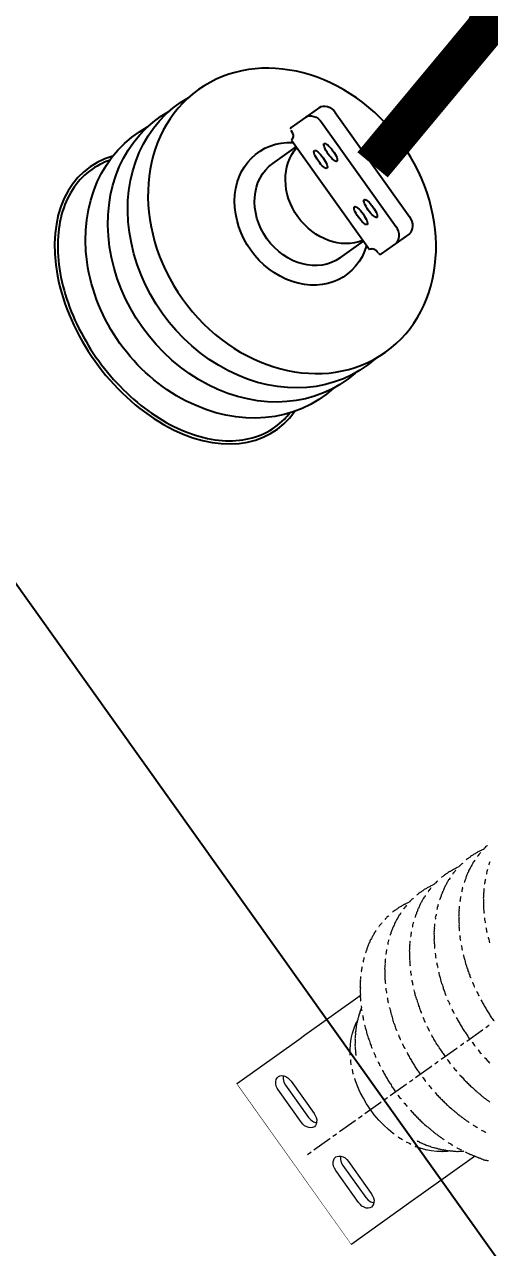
# Model space of a CAD drawing. Header units: feet. Extents: x 2321988 to 2329858, y 6722724 to 6730499.
# Drawn here: x 2326060.015 to 2326060.997, y 6726855.789 to 6726858.373 of the extents above; entities that cross this region are included whole.
import ezdxf

# ---------------------------------------------------------------- set-up
doc = ezdxf.new("R2010")
doc.units = ezdxf.units.FT
doc.header["$MEASUREMENT"] = 0
doc.header["$PDSIZE"] = 5
doc.layers.add('BESS Dimensions', color=3, linetype='Continuous')
doc.layers.add('C-BESS-EQUIPMENT', color=255, linetype='Continuous')
doc.styles.add('TG_DIMS', font='arial.ttf')
doc.dimstyles.new('TG-PROPOSED-ANNO', dxfattribs={"dimtxt": 0.1, "dimasz": 0.1, "dimexe": 0.05, "dimexo": 0.05, "dimgap": 0.02, "dimtad": 0, "dimtih": 1, "dimtoh": 1, "dimdsep": 46, "dimtxsty": 'TG_DIMS', "dimcen": 0, "dimclrd": 256, "dimclre": 256, "dimclrt": 256, "dimaunit": 1, "dimadec": 6, "dimazin": 2, "dimtfac": 1, "dimtofl": 0, "dimtmove": 1, "dimatfit": 3, "dimfxl": 1, "dimtolj": 1, "dimtzin": 0, "dimarcsym": 0})

# ---------------------------------------------------------------- blocks, each defined once
blk = doc.blocks.new('Midpoint Site Plan$0$P1730-01-0001')
at = {"color": 0, "linetype": 'ByBlock', "lineweight": -2}
for p, q in [((0, 35.194), (0, -35.194)), ((20.076, 21.438), (19.198, 21.438)), ((19.02, 21.174), (19.02, 17.774)), ((19.904, 21.107), (19.904, 17.841)), ((20.329, 21.107), (20.329, 17.841)), ((18.29, 20.971), (19.02, 20.971)), ((18.29, 18.029), (19.02, 18.029)), ((20.076, 17.51), (19.198, 17.51))]:
    blk.add_line(p, q, dxfattribs=at)
blk.add_lwpolyline([(6.806, 35.194), (-6.806, 35.194), (-6.806, -35.194), (6.806, -35.194)], close=True, dxfattribs=at)
for centre, start, end in [((19.198, 21.389), 90, 180), ((19.198, 17.559), 180, 270)]:
    blk.add_arc(centre, 0.0491, start, end, dxfattribs=at)
for centre, major_axis, ratio, start_param, end_param in [((14.454, 19.5), (0, 4.086), 0.670598, 6.046109, 9.661854), ((19.65, 17.845), (0, 0.336), 0.755248, 3.141593, 4.725055), ((20.076, 17.845), (0, 0.336), 0.755248, 3.141593, 4.725055)]:
    blk.add_ellipse(centre, major_axis=major_axis, ratio=ratio, start_param=start_param, end_param=end_param, dxfattribs=at)
at = {"color": 0, "linetype": 'ByBlock', "lineweight": -2, "extrusion": (0, 0, -1)}
for centre, major_axis, ratio, start_param, end_param in [((15.898, 19.5), (0, 4.086), 0.833977, 3.038975, 6.385803), ((16.596, 19.5), (0, 4.086), 0.833977, 3.050793, 6.373985), ((17.214, 19.5), (0, 4.086), 0.833977, 3.049307, 6.375471), ((18.155, 19.5), (0, 1.912), 0.833977, 2.568457, 6.856321), ((19.65, 21.102), (0, -0.336), 0.755248, 3.141593, 4.725055), ((20.076, 21.102), (0, -0.336), 0.755248, 3.141593, 4.725055), ((18.29, 19.5), (0, 1.471), 0.833977, 3.141593, 6.283185), ((19.25, 19.5), (0, 1.471), 0.833977, 3.329957, 6.094821)]:
    blk.add_ellipse(centre, major_axis=major_axis, ratio=ratio, start_param=start_param, end_param=end_param, dxfattribs=at)
blk.add_ellipse((17.842, 19.5), major_axis=(0, 4.086), ratio=0.833977, dxfattribs=at)
at = {"color": 0, "linetype": 'ByBlock', "lineweight": -2}
for centre in [(19.338, 20.348), (19.646, 20.348), (19.338, 18.6), (19.646, 18.6)]:
    blk.add_ellipse(centre, major_axis=(0, 0.275), ratio=0.262998, dxfattribs=at)
blk.add_open_spline([(14.969, 23.431), (14.882, 23.457), (14.794, 23.477), (14.497, 23.519), (14.286, 23.512), (13.871, 23.422), (13.666, 23.34), (13.273, 23.104), (13.085, 22.95), (12.739, 22.578), (12.58, 22.36), (12.3, 21.873), (12.18, 21.604), (11.986, 21.03), (11.911, 20.725), (11.814, 20.097), (11.79, 19.774), (11.795, 19.129), (11.824, 18.808), (11.932, 18.183), (12.011, 17.881), (12.214, 17.314), (12.339, 17.05), (12.626, 16.573), (12.788, 16.361), (13.14, 16.002), (13.33, 15.855), (13.726, 15.633), (13.932, 15.558), (14.349, 15.483), (14.56, 15.483), (14.836, 15.533), (14.903, 15.549), (14.969, 15.569)], degree=3, knots=[6.085725, 6.085725, 6.085725, 6.085725, 6.186944, 6.186944, 6.426796, 6.426796, 6.666649, 6.666649, 6.906501, 6.906501, 7.146353, 7.146353, 7.386205, 7.386205, 7.626057, 7.626057, 7.86591, 7.86591, 8.105762, 8.105762, 8.345614, 8.345614, 8.585466, 8.585466, 8.825318, 8.825318, 9.065171, 9.065171, 9.305023, 9.305023, 9.544875, 9.544875, 9.622239, 9.622239, 9.622239, 9.622239], dxfattribs=at)
for points in [[(19.149, 21.389), (19.104, 21.223), (19.02, 21.174)], [(19.149, 17.559), (19.104, 17.725), (19.02, 17.774)]]:
    blk.add_spline(points, degree=3, dxfattribs=at)
blk = doc.blocks.new('Midpoint Site Plan$0$A$C71e53a02')
at = {"lineweight": 9}
for points in [[(5.613, 3.727), (5.603, 3.727), (5.584, 3.727), (5.554, 3.727), (5.535, 3.718), (5.516, 3.718), (5.496, 3.718), (5.486, 3.708), (5.496, 3.708)], [(6.237, 3.708), (6.198, 3.718), (6.178, 3.718), (6.159, 3.727), (6.139, 3.727), (6.11, 3.727), (6.09, 3.737), (6.071, 3.737), (6.051, 3.737), (6.032, 3.737), (6.003, 3.737), (5.983, 3.747), (5.964, 3.747), (5.944, 3.747), (5.925, 3.747), (5.896, 3.747), (5.876, 3.747), (5.857, 3.747), (5.837, 3.747), (5.818, 3.747), (5.788, 3.747), (5.769, 3.747), (5.749, 3.747), (5.74, 3.747), (5.749, 3.747)], [(6.383, 3.727), (6.363, 3.727), (6.344, 3.727), (6.324, 3.727), (6.305, 3.718), (6.285, 3.718), (6.266, 3.718), (6.256, 3.708), (6.266, 3.708)], [(7.006, 3.708), (6.967, 3.718), (6.948, 3.718), (6.919, 3.727), (6.899, 3.727), (6.88, 3.727), (6.86, 3.737), (6.841, 3.737), (6.821, 3.737), (6.792, 3.737), (6.773, 3.737), (6.753, 3.747), (6.734, 3.747), (6.714, 3.747), (6.685, 3.747), (6.665, 3.747), (6.646, 3.747), (6.626, 3.747), (6.607, 3.747), (6.578, 3.747), (6.558, 3.747), (6.539, 3.747), (6.519, 3.747), (6.5, 3.747), (6.509, 3.747)], [(7.143, 3.727), (7.133, 3.727), (7.114, 3.727), (7.094, 3.727), (7.075, 3.718), (7.055, 3.718), (7.026, 3.718), (7.026, 3.708), (7.036, 3.708)], [(7.776, 3.708), (7.737, 3.718), (7.708, 3.718), (7.689, 3.727), (7.669, 3.727), (7.65, 3.727), (7.63, 3.737), (7.601, 3.737), (7.581, 3.737), (7.562, 3.737), (7.542, 3.737), (7.523, 3.747), (7.503, 3.747), (7.474, 3.747), (7.455, 3.747), (7.435, 3.747), (7.416, 3.747), (7.396, 3.747), (7.367, 3.747), (7.348, 3.747), (7.328, 3.747), (7.309, 3.747), (7.289, 3.747), (7.27, 3.747), (7.279, 3.747)], [(7.913, 3.727), (7.903, 3.727), (7.883, 3.727), (7.864, 3.727), (7.835, 3.718), (7.815, 3.718), (7.796, 3.718), (7.796, 3.708), (7.806, 3.708)], [(8.546, 3.708), (8.497, 3.718), (8.478, 3.718), (8.458, 3.727), (8.439, 3.727), (8.419, 3.727), (8.39, 3.737), (8.371, 3.737), (8.351, 3.737), (8.332, 3.737), (8.312, 3.737), (8.283, 3.747), (8.264, 3.747), (8.244, 3.747), (8.225, 3.747), (8.205, 3.747), (8.176, 3.747), (8.156, 3.747), (8.137, 3.747), (8.117, 3.747), (8.098, 3.747), (8.078, 3.747), (8.049, 3.747), (8.039, 3.747), (8.049, 3.747)], [(8.683, 3.727), (8.673, 3.727), (8.653, 3.727), (8.624, 3.727), (8.605, 3.718), (8.585, 3.718), (8.566, 3.718), (8.556, 3.708), (8.566, 3.708)], [(5.135, 3.61), (5.116, 3.601), (5.096, 3.591), (5.077, 3.591), (5.058, 3.581), (5.038, 3.571), (5.019, 3.562), (4.999, 3.552), (4.98, 3.542), (4.96, 3.532), (4.941, 3.523), (4.921, 3.513), (4.892, 3.503), (4.872, 3.494), (4.853, 3.484), (4.833, 3.464), (4.814, 3.455), (4.794, 3.445), (4.775, 3.435), (4.755, 3.425), (4.736, 3.406), (4.716, 3.396), (4.697, 3.386), (4.677, 3.367), (4.668, 3.357), (4.648, 3.347), (4.629, 3.328), (4.609, 3.318), (4.59, 3.308), (4.6, 3.308)], [(5.369, 3.688), (5.35, 3.679), (5.33, 3.669), (5.301, 3.669), (5.282, 3.659), (5.262, 3.659), (5.252, 3.649), (5.262, 3.649)], [(5.905, 3.61), (5.886, 3.601), (5.866, 3.591), (5.847, 3.591), (5.827, 3.581), (5.808, 3.571), (5.788, 3.562), (5.759, 3.552), (5.74, 3.542), (5.72, 3.532), (5.701, 3.523), (5.681, 3.513), (5.662, 3.503), (5.642, 3.494), (5.623, 3.484), (5.603, 3.464), (5.584, 3.455), (5.564, 3.445), (5.545, 3.435), (5.525, 3.425), (5.506, 3.406), (5.486, 3.396), (5.467, 3.386), (5.447, 3.367), (5.428, 3.357), (5.408, 3.347), (5.389, 3.328), (5.369, 3.318), (5.36, 3.308), (5.369, 3.308)], [(5.369, 3.688), (5.369, 3.688)], [(6.139, 3.688), (6.11, 3.679), (6.09, 3.669), (6.071, 3.669), (6.051, 3.659), (6.032, 3.659), (6.012, 3.649), (6.022, 3.649)], [(6.665, 3.61), (6.656, 3.601), (6.636, 3.591), (6.617, 3.591), (6.587, 3.581), (6.568, 3.571), (6.548, 3.562), (6.529, 3.552), (6.509, 3.542), (6.49, 3.532), (6.47, 3.523), (6.451, 3.513), (6.432, 3.503), (6.412, 3.494), (6.393, 3.484), (6.373, 3.464), (6.354, 3.455), (6.334, 3.445), (6.315, 3.435), (6.295, 3.425), (6.276, 3.406), (6.256, 3.396), (6.237, 3.386), (6.217, 3.367), (6.198, 3.357), (6.178, 3.347), (6.159, 3.328), (6.139, 3.318), (6.129, 3.308), (6.139, 3.308)], [(6.139, 3.688), (6.139, 3.688)], [(6.899, 3.688), (6.88, 3.679), (6.86, 3.669), (6.841, 3.669), (6.821, 3.659), (6.802, 3.659), (6.782, 3.649), (6.792, 3.649)], [(6.899, 3.688), (6.899, 3.688)], [(7.435, 3.61), (7.425, 3.601), (7.396, 3.591), (7.377, 3.591), (7.357, 3.581), (7.338, 3.571), (7.318, 3.562), (7.299, 3.552), (7.279, 3.542), (7.26, 3.532), (7.24, 3.523), (7.221, 3.513), (7.201, 3.503), (7.182, 3.494), (7.162, 3.484), (7.143, 3.464), (7.123, 3.455), (7.104, 3.445), (7.084, 3.435), (7.065, 3.425), (7.045, 3.406), (7.026, 3.396), (7.006, 3.386), (6.987, 3.367), (6.967, 3.357), (6.948, 3.347), (6.928, 3.328), (6.909, 3.318), (6.899, 3.308), (6.909, 3.308)], [(7.669, 3.688), (7.65, 3.679), (7.63, 3.669), (7.611, 3.669), (7.591, 3.659), (7.562, 3.659), (7.552, 3.649), (7.562, 3.649)], [(8.205, 3.61), (8.186, 3.601), (8.166, 3.591), (8.147, 3.591), (8.127, 3.581), (8.108, 3.571), (8.088, 3.562), (8.069, 3.552), (8.049, 3.542), (8.03, 3.532), (8.01, 3.523), (7.991, 3.513), (7.961, 3.503), (7.942, 3.494), (7.922, 3.484), (7.903, 3.464), (7.883, 3.455), (7.864, 3.445), (7.844, 3.435), (7.825, 3.425), (7.806, 3.406), (7.786, 3.396), (7.767, 3.386), (7.757, 3.367), (7.737, 3.357), (7.718, 3.347), (7.698, 3.328), (7.679, 3.318), (7.659, 3.308), (7.669, 3.308)], [(7.669, 3.688), (7.669, 3.688)], [(8.439, 3.688), (8.419, 3.679), (8.4, 3.669), (8.371, 3.669), (8.351, 3.659), (8.332, 3.659), (8.322, 3.649), (8.332, 3.649)], [(8.497, 3.357), (8.478, 3.347), (8.458, 3.328), (8.439, 3.318), (8.429, 3.308), (8.439, 3.308)], [(8.439, 3.688), (8.439, 3.688)], [(4.492, 3.23), (4.473, 3.221), (4.463, 3.201), (4.444, 3.191), (4.424, 3.172), (4.405, 3.152), (4.414, 3.152)], [(4.405, 3.152), (4.405, 3.152)], [(4.492, 3.23), (4.492, 3.23)], [(5.262, 3.23), (5.243, 3.221), (5.223, 3.201), (5.204, 3.191), (5.194, 3.172), (5.174, 3.152), (5.184, 3.152)], [(5.174, 3.152), (5.174, 3.152)], [(5.262, 3.23), (5.262, 3.23)], [(6.032, 3.23), (6.012, 3.221), (5.993, 3.201), (5.974, 3.191), (5.954, 3.172), (5.944, 3.152), (5.935, 3.152), (5.944, 3.152)], [(6.032, 3.23), (6.032, 3.23)], [(6.802, 3.23), (6.782, 3.221), (6.763, 3.201), (6.743, 3.191), (6.724, 3.172), (6.704, 3.152), (6.714, 3.152)], [(6.704, 3.152), (6.704, 3.152)], [(6.802, 3.23), (6.802, 3.23)], [(7.562, 3.23), (7.542, 3.221), (7.533, 3.201), (7.513, 3.191), (7.494, 3.172), (7.474, 3.152), (7.484, 3.152)], [(7.474, 3.152), (7.474, 3.152)], [(7.562, 3.23), (7.562, 3.23)], [(8.332, 3.23), (8.312, 3.221), (8.293, 3.201), (8.283, 3.191), (8.264, 3.172), (8.244, 3.152), (8.254, 3.152)], [(8.244, 3.152), (8.244, 3.152)], [(8.332, 3.23), (8.332, 3.23)], [(4.142, 2.889), (4.132, 2.88), (4.112, 2.86), (4.103, 2.841), (4.083, 2.821), (4.073, 2.802), (4.054, 2.782), (4.034, 2.763), (4.025, 2.743), (4.005, 2.724), (3.995, 2.704), (3.976, 2.685), (3.966, 2.655), (3.947, 2.636), (3.937, 2.616), (3.917, 2.597), (3.908, 2.577), (3.888, 2.558), (3.878, 2.529), (3.859, 2.509), (3.849, 2.49), (3.83, 2.47), (3.82, 2.441), (3.8, 2.422), (3.791, 2.402), (3.781, 2.383), (3.791, 2.383)], [(4.317, 3.065), (4.297, 3.055), (4.288, 3.036), (4.268, 3.026), (4.249, 3.006), (4.229, 2.987), (4.229, 2.977), (4.239, 2.977)], [(4.911, 2.889), (4.902, 2.88), (4.882, 2.86), (4.872, 2.841), (4.853, 2.821), (4.833, 2.802), (4.824, 2.782), (4.804, 2.763), (4.794, 2.743), (4.775, 2.724), (4.755, 2.704), (4.746, 2.685), (4.726, 2.655), (4.716, 2.636), (4.697, 2.616), (4.687, 2.597), (4.668, 2.577), (4.658, 2.558), (4.638, 2.529), (4.629, 2.509), (4.609, 2.49), (4.6, 2.47), (4.59, 2.441), (4.57, 2.422), (4.561, 2.402), (4.551, 2.383), (4.561, 2.383)], [(5.077, 3.065), (5.067, 3.055), (5.048, 3.036), (5.038, 3.026), (5.019, 3.006), (4.999, 2.987), (4.989, 2.977), (4.999, 2.977)], [(5.681, 2.889), (5.671, 2.88), (5.652, 2.86), (5.632, 2.841), (5.623, 2.821), (5.603, 2.802), (5.584, 2.782), (5.574, 2.763), (5.554, 2.743), (5.545, 2.724), (5.525, 2.704), (5.516, 2.685), (5.496, 2.655), (5.486, 2.636), (5.467, 2.616), (5.457, 2.597), (5.438, 2.577), (5.428, 2.558), (5.408, 2.529), (5.399, 2.509), (5.379, 2.49), (5.369, 2.47), (5.35, 2.441), (5.34, 2.422), (5.33, 2.402), (5.321, 2.383), (5.33, 2.383)], [(5.847, 3.065), (5.837, 3.055), (5.818, 3.036), (5.798, 3.026), (5.788, 3.006), (5.769, 2.987), (5.759, 2.977), (5.769, 2.977)], [(6.441, 2.889), (6.432, 2.88), (6.422, 2.86), (6.402, 2.841), (6.383, 2.821), (6.373, 2.802), (6.354, 2.782), (6.344, 2.763), (6.324, 2.743), (6.305, 2.724), (6.295, 2.704), (6.276, 2.685), (6.266, 2.655), (6.246, 2.636), (6.237, 2.616), (6.217, 2.597), (6.207, 2.577), (6.188, 2.558), (6.178, 2.529), (6.159, 2.509), (6.149, 2.49), (6.139, 2.47), (6.12, 2.441), (6.11, 2.422), (6.09, 2.402), (6.081, 2.383), (6.09, 2.383)], [(6.617, 3.065), (6.607, 3.055), (6.587, 3.036), (6.568, 3.026), (6.548, 3.006), (6.539, 2.987), (6.529, 2.977), (6.539, 2.977)], [(7.211, 2.889), (7.201, 2.88), (7.182, 2.86), (7.172, 2.841), (7.153, 2.821), (7.143, 2.802), (7.123, 2.782), (7.104, 2.763), (7.094, 2.743), (7.075, 2.724), (7.065, 2.704), (7.045, 2.685), (7.036, 2.655), (7.016, 2.636), (7.006, 2.616), (6.987, 2.597), (6.977, 2.577), (6.958, 2.558), (6.948, 2.529), (6.928, 2.509), (6.919, 2.49), (6.899, 2.47), (6.89, 2.441), (6.87, 2.422), (6.86, 2.402), (6.851, 2.383), (6.86, 2.383)], [(7.386, 3.065), (7.367, 3.055), (7.357, 3.036), (7.338, 3.026), (7.318, 3.006), (7.299, 2.987), (7.299, 2.977), (7.309, 2.977)], [(7.981, 2.889), (7.971, 2.88), (7.952, 2.86), (7.942, 2.841), (7.922, 2.821), (7.903, 2.802), (7.893, 2.782), (7.874, 2.763), (7.864, 2.743), (7.844, 2.724), (7.825, 2.704), (7.815, 2.685), (7.796, 2.655), (7.786, 2.636), (7.767, 2.616), (7.757, 2.597), (7.737, 2.577), (7.728, 2.558), (7.708, 2.529), (7.698, 2.509), (7.679, 2.49), (7.669, 2.47), (7.659, 2.441), (7.64, 2.422), (7.63, 2.402), (7.62, 2.383), (7.63, 2.383)], [(8.147, 3.065), (8.137, 3.055), (8.117, 3.036), (8.108, 3.026), (8.088, 3.006), (8.069, 2.987), (8.059, 2.977), (8.069, 2.977)], [(0.01, -2.5), (0, -2.5), (0, 2.5), (0.029, 2.5), (1.939, 2.5), (2.115, 2.5), (2.124, 2.5)], [(0.029, 2.5), (0.039, 2.5)], [(1.939, 2.5), (1.949, 2.5)], [(2.115, 2.5), (3.849, 2.5), (3.859, 2.5)], [(3.693, 2.227), (3.684, 2.217), (3.674, 2.217), (3.674, 2.207), (3.664, 2.207), (3.654, 2.197), (3.645, 2.197), (3.635, 2.188), (3.615, 2.178), (3.596, 2.158), (3.586, 2.149), (3.567, 2.139), (3.557, 2.129), (3.537, 2.119), (3.528, 2.11), (3.508, 2.09), (3.498, 2.08), (3.479, 2.071), (3.469, 2.061), (3.45, 2.042), (3.44, 2.032), (3.42, 2.022), (3.411, 2.012), (3.391, 1.993), (3.381, 1.983), (3.362, 1.973), (3.352, 1.954), (3.342, 1.944), (3.323, 1.934), (3.313, 1.915), (3.303, 1.905), (3.284, 1.886), (3.274, 1.876), (3.264, 1.866), (3.245, 1.847), (3.235, 1.837), (3.226, 1.817), (3.206, 1.808), (3.196, 1.788), (3.187, 1.778), (3.177, 1.759), (3.157, 1.749), (3.148, 1.73), (3.138, 1.72), (3.128, 1.7), (3.109, 1.691), (3.099, 1.671), (3.089, 1.652), (3.079, 1.642), (3.07, 1.622), (3.06, 1.613), (3.05, 1.593), (3.031, 1.574), (3.021, 1.564), (3.011, 1.545), (3.001, 1.535), (2.992, 1.515), (2.982, 1.496), (2.972, 1.486), (2.962, 1.467), (2.953, 1.447), (2.943, 1.437), (2.933, 1.418), (2.923, 1.398), (2.914, 1.379), (2.904, 1.369), (2.894, 1.35), (2.884, 1.33), (2.894, 1.33)], [(3.635, 2.188), (3.635, 2.188)], [(3.722, 2.275), (3.713, 2.266), (3.703, 2.236), (3.684, 2.217), (3.674, 2.188), (3.664, 2.168), (3.674, 2.168)], [(4.492, 2.275), (4.483, 2.266), (4.463, 2.236), (4.453, 2.217), (4.444, 2.188), (4.434, 2.168), (4.444, 2.168)], [(5.252, 2.275), (5.252, 2.266), (5.233, 2.236), (5.223, 2.217), (5.213, 2.188), (5.194, 2.168), (5.204, 2.168)], [(6.022, 2.275), (6.012, 2.266), (6.003, 2.236), (5.993, 2.217), (5.974, 2.188), (5.964, 2.168), (5.974, 2.168)], [(6.792, 2.275), (6.782, 2.266), (6.773, 2.236), (6.753, 2.217), (6.743, 2.188), (6.734, 2.168), (6.743, 2.168)], [(7.562, 2.275), (7.552, 2.266), (7.533, 2.236), (7.523, 2.217), (7.513, 2.188), (7.503, 2.168), (7.513, 2.168)], [(1.082, 1.983), (1.033, 1.915), (1.004, 1.837), (0.994, 1.749), (1.004, 1.749), (0.994, 1.749), (0.994, 0.745), (1.004, 0.658), (1.033, 0.58), (1.082, 0.512), (1.091, 0.512)], [(3.138, 1.837), (3.245, 1.915), (3.255, 1.915)], [(3.245, 1.915), (3.352, 1.983), (3.362, 1.983)], [(3.352, 1.983), (3.401, 2.012), (3.411, 2.012)], [(3.606, 2.061), (3.606, 2.042), (3.596, 2.022), (3.586, 1.993), (3.567, 1.973), (3.557, 1.944), (3.567, 1.944)], [(3.557, 1.944), (3.557, 1.944)], [(4.375, 2.061), (4.375, 2.042), (4.356, 2.022), (4.346, 1.993), (4.336, 1.973), (4.327, 1.944), (4.336, 1.944)], [(4.327, 1.944), (4.327, 1.944)], [(5.145, 2.061), (5.135, 2.042), (5.126, 2.022), (5.116, 1.993), (5.106, 1.973), (5.096, 1.944), (5.106, 1.944)], [(5.096, 1.944), (5.096, 1.944)], [(5.915, 2.061), (5.905, 2.042), (5.896, 2.022), (5.886, 1.993), (5.876, 1.973), (5.866, 1.944), (5.857, 1.944), (5.866, 1.944)], [(6.675, 2.061), (6.675, 2.042), (6.665, 2.022), (6.656, 1.993), (6.636, 1.973), (6.626, 1.944), (6.636, 1.944)], [(6.626, 1.944), (6.626, 1.944)], [(7.445, 2.061), (7.445, 2.042), (7.425, 2.022), (7.416, 1.993), (7.406, 1.973), (7.396, 1.944), (7.406, 1.944)], [(7.396, 1.944), (7.396, 1.944)], [(0.77, 1.749), (0.78, 1.749)], [(1.169, 1.749), (1.179, 1.749)], [(2.845, 1.525), (2.933, 1.642), (2.943, 1.642)], [(2.933, 1.642), (3.031, 1.749), (3.04, 1.749)], [(3.031, 1.749), (3.138, 1.837), (3.148, 1.837)], [(3.508, 1.827), (3.508, 1.817), (3.498, 1.798), (3.489, 1.769), (3.479, 1.739), (3.469, 1.72), (3.459, 1.691), (3.45, 1.661), (3.44, 1.642), (3.43, 1.613), (3.42, 1.584), (3.411, 1.554), (3.401, 1.535), (3.391, 1.506), (3.391, 1.476), (3.381, 1.447), (3.372, 1.428), (3.362, 1.398), (3.352, 1.369), (3.342, 1.34), (3.342, 1.311), (3.333, 1.291), (3.323, 1.262), (3.323, 1.242), (3.333, 1.242)], [(4.278, 1.827), (4.278, 1.817), (4.268, 1.798), (4.258, 1.769), (4.249, 1.739), (4.239, 1.72), (4.229, 1.691), (4.219, 1.661), (4.21, 1.642), (4.2, 1.613), (4.19, 1.584), (4.18, 1.554), (4.171, 1.535), (4.161, 1.506), (4.151, 1.476), (4.142, 1.447), (4.142, 1.428), (4.132, 1.398), (4.122, 1.369), (4.112, 1.34), (4.103, 1.311), (4.103, 1.291), (4.093, 1.262), (4.093, 1.242), (4.103, 1.242)], [(5.048, 1.827), (5.038, 1.817), (5.028, 1.798), (5.019, 1.769), (5.009, 1.739), (4.999, 1.72), (4.989, 1.691), (4.98, 1.661), (4.97, 1.642), (4.96, 1.613), (4.96, 1.584), (4.95, 1.554), (4.941, 1.535), (4.931, 1.506), (4.921, 1.476), (4.911, 1.447), (4.902, 1.428), (4.902, 1.398), (4.892, 1.369), (4.882, 1.34), (4.872, 1.311), (4.863, 1.291), (4.863, 1.262), (4.853, 1.242), (4.863, 1.242)], [(5.818, 1.827), (5.808, 1.817), (5.798, 1.798), (5.788, 1.769), (5.779, 1.739), (5.769, 1.72), (5.759, 1.691), (5.749, 1.661), (5.74, 1.642), (5.73, 1.613), (5.72, 1.584), (5.71, 1.554), (5.71, 1.535), (5.701, 1.506), (5.691, 1.476), (5.681, 1.447), (5.671, 1.428), (5.662, 1.398), (5.662, 1.369), (5.652, 1.34), (5.642, 1.311), (5.632, 1.291), (5.623, 1.262), (5.623, 1.242), (5.632, 1.242)], [(6.578, 1.827), (6.578, 1.817), (6.568, 1.798), (6.558, 1.769), (6.548, 1.739), (6.539, 1.72), (6.529, 1.691), (6.519, 1.661), (6.509, 1.642), (6.5, 1.613), (6.49, 1.584), (6.48, 1.554), (6.47, 1.535), (6.461, 1.506), (6.461, 1.476), (6.451, 1.447), (6.441, 1.428), (6.432, 1.398), (6.422, 1.369), (6.412, 1.34), (6.412, 1.311), (6.402, 1.291), (6.393, 1.262), (6.393, 1.242), (6.402, 1.242)], [(7.348, 1.827), (7.348, 1.817), (7.338, 1.798), (7.328, 1.769), (7.318, 1.739), (7.309, 1.72), (7.299, 1.691)], [(2.651, 1.203), (2.69, 1.272), (2.699, 1.272)], [(2.69, 1.272), (2.709, 1.311), (2.719, 1.311)], [(2.767, 1.418), (2.845, 1.525), (2.855, 1.525)], [(2.914, 1.379), (2.914, 1.379)], [(2.553, 0.989), (2.602, 1.087), (2.612, 1.087)], [(2.553, 0.979), (2.553, 0.989), (2.563, 0.989)], [(3.294, 1.126), (3.284, 1.096), (3.284, 1.067), (3.274, 1.038), (3.264, 1.009), (3.264, 0.999), (3.274, 0.999)], [(3.294, 1.126), (3.294, 1.126)], [(4.064, 1.126), (4.054, 1.096), (4.044, 1.067), (4.044, 1.038), (4.034, 1.009), (4.034, 0.999), (4.044, 0.999)], [(4.064, 1.126), (4.064, 1.126)], [(4.824, 1.126), (4.824, 1.096), (4.814, 1.067), (4.804, 1.038), (4.804, 1.009), (4.804, 0.999), (4.814, 0.999)], [(4.824, 1.126), (4.824, 1.126)], [(5.593, 1.126), (5.584, 1.096), (5.584, 1.067), (5.574, 1.038), (5.574, 1.009), (5.564, 0.999), (5.574, 0.999)], [(5.593, 1.126), (5.593, 1.126)], [(6.363, 1.126), (6.354, 1.096), (6.354, 1.067), (6.344, 1.038), (6.334, 1.009), (6.334, 0.999), (6.344, 0.999)], [(6.363, 1.126), (6.363, 1.126)], [(0.77, 0.745), (0.78, 0.745)], [(1.169, 0.745), (1.179, 0.745)], [(2.426, 0.502), (2.465, 0.668), (2.475, 0.668)], [(2.465, 0.668), (2.504, 0.833), (2.514, 0.833)], [(2.504, 0.833), (2.514, 0.862), (2.524, 0.862)], [(3.206, 0.638), (3.206, 0.609), (3.206, 0.58), (3.196, 0.551), (3.196, 0.521), (3.196, 0.492), (3.187, 0.463), (3.187, 0.434), (3.187, 0.404), (3.187, 0.375), (3.177, 0.346), (3.177, 0.317), (3.177, 0.287), (3.177, 0.258), (3.177, 0.229), (3.177, 0.2), (3.167, 0.171), (3.167, 0.141), (3.167, 0.112), (3.167, 0.083), (3.167, 0.054), (3.167, 0.024), (3.167, 0.015), (3.177, 0.015)], [(3.245, 0.882), (3.245, 0.862), (3.235, 0.843), (3.235, 0.814), (3.226, 0.784), (3.226, 0.755), (3.235, 0.755)], [(3.976, 0.638), (3.976, 0.609), (3.966, 0.58), (3.966, 0.551), (3.966, 0.521), (3.956, 0.492), (3.956, 0.463), (3.956, 0.434), (3.956, 0.404), (3.947, 0.375), (3.947, 0.346), (3.947, 0.317), (3.947, 0.287), (3.947, 0.258), (3.937, 0.229), (3.937, 0.2), (3.937, 0.171), (3.937, 0.141), (3.937, 0.112), (3.937, 0.083), (3.937, 0.054), (3.937, 0.024), (3.937, 0.015), (3.947, 0.015)], [(4.015, 0.882), (4.005, 0.862), (4.005, 0.843), (3.995, 0.814), (3.995, 0.784), (3.995, 0.755), (4.005, 0.755)], [(4.746, 0.638), (4.736, 0.609), (4.736, 0.58), (4.736, 0.551), (4.726, 0.521), (4.726, 0.492), (4.726, 0.463), (4.726, 0.434), (4.716, 0.404), (4.716, 0.375), (4.716, 0.346), (4.716, 0.317), (4.716, 0.287), (4.707, 0.258), (4.707, 0.229), (4.707, 0.2), (4.707, 0.171), (4.707, 0.141), (4.707, 0.112), (4.707, 0.083), (4.707, 0.054), (4.707, 0.024), (4.707, 0.015), (4.716, 0.015)], [(4.775, 0.882), (4.775, 0.862), (4.775, 0.843), (4.765, 0.814), (4.765, 0.784), (4.755, 0.755), (4.765, 0.755)], [(5.506, 0.638), (5.506, 0.609), (5.506, 0.58), (5.496, 0.551), (5.496, 0.521), (5.496, 0.492), (5.496, 0.463), (5.486, 0.434), (5.486, 0.404), (5.486, 0.375), (5.486, 0.346), (5.477, 0.317), (5.477, 0.287), (5.477, 0.258), (5.477, 0.229), (5.477, 0.2), (5.477, 0.171), (5.477, 0.141), (5.477, 0.112), (5.477, 0.083), (5.467, 0.054), (5.467, 0.024), (5.467, 0.015), (5.477, 0.015)], [(5.545, 0.882), (5.545, 0.862), (5.535, 0.843), (5.535, 0.814), (5.535, 0.784), (5.525, 0.755), (5.535, 0.755)], [(6.276, 0.638), (6.276, 0.609), (6.276, 0.58), (6.266, 0.551), (6.266, 0.521), (6.266, 0.492), (6.256, 0.463), (6.256, 0.434), (6.256, 0.404), (6.256, 0.375), (6.246, 0.346), (6.246, 0.317), (6.246, 0.287), (6.246, 0.258), (6.246, 0.229), (6.246, 0.2), (6.237, 0.171), (6.237, 0.141), (6.237, 0.112), (6.237, 0.083), (6.237, 0.054), (6.237, 0.024), (6.237, 0.015), (6.246, 0.015)], [(6.315, 0.882), (6.315, 0.862), (6.305, 0.843), (6.305, 0.814), (6.295, 0.784), (6.295, 0.755), (6.305, 0.755)], [(2.387, 0.171), (2.407, 0.336), (2.417, 0.336)], [(2.407, 0.336), (2.426, 0.502), (2.436, 0.502)], [(2.387, -0.171), (2.387, -0.005), (2.387, 0.171), (2.397, 0.171)], [(2.387, -0.005), (2.397, -0.005)], [(2.407, -0.346), (2.387, -0.171), (2.397, -0.171)], [(3.167, -0.102), (3.167, -0.122), (3.167, -0.151), (3.167, -0.18), (3.177, -0.21), (3.177, -0.229), (3.187, -0.229)], [(3.937, -0.102), (3.937, -0.122), (3.937, -0.151), (3.937, -0.18), (3.937, -0.21), (3.937, -0.229), (3.947, -0.229)], [(4.707, -0.102), (4.707, -0.122), (4.707, -0.151), (4.707, -0.18), (4.707, -0.21), (4.707, -0.229), (4.716, -0.229)], [(5.477, -0.102), (5.477, -0.122), (5.477, -0.151), (5.477, -0.18), (5.477, -0.21), (5.477, -0.229), (5.486, -0.229)], [(1.082, -0.521), (1.033, -0.59), (1.004, -0.668), (0.994, -0.755), (1.004, -0.755), (0.994, -0.755), (0.994, -1.749), (1.004, -1.837), (1.033, -1.915), (1.082, -1.983), (1.091, -1.983)], [(2.426, -0.512), (2.407, -0.346), (2.417, -0.346)], [(2.465, -0.677), (2.426, -0.512), (2.436, -0.512)], [(3.177, -0.356), (3.177, -0.356)], [(3.177, -0.356), (3.187, -0.385), (3.187, -0.414), (3.187, -0.443), (3.187, -0.473), (3.196, -0.473)], [(3.187, -0.473), (3.187, -0.473)], [(3.206, -0.599), (3.206, -0.619), (3.206, -0.648), (3.216, -0.677), (3.216, -0.706), (3.216, -0.736), (3.226, -0.765), (3.226, -0.794), (3.235, -0.814), (3.235, -0.843), (3.245, -0.872), (3.245, -0.901), (3.255, -0.931), (3.255, -0.96), (3.264, -0.989), (3.264, -1.018), (3.274, -1.048), (3.284, -1.106), (3.294, -1.145), (3.303, -1.184), (3.313, -1.203), (3.313, -1.223), (3.323, -1.242), (3.323, -1.262), (3.333, -1.281), (3.333, -1.301), (3.342, -1.32), (3.342, -1.33), (3.352, -1.35), (3.352, -1.369), (3.362, -1.389), (3.362, -1.408), (3.372, -1.428), (3.372, -1.447), (3.381, -1.467), (3.391, -1.486), (3.391, -1.506), (3.401, -1.525), (3.401, -1.545), (3.411, -1.564), (3.42, -1.584), (3.42, -1.603), (3.43, -1.622), (3.44, -1.642), (3.44, -1.652), (3.45, -1.671), (3.459, -1.691), (3.459, -1.71), (3.469, -1.71)], [(3.947, -0.356), (3.947, -0.356)], [(3.947, -0.356), (3.947, -0.385), (3.956, -0.414), (3.956, -0.443), (3.956, -0.473), (3.966, -0.473)], [(3.956, -0.473), (3.956, -0.473)], [(3.966, -0.599), (3.976, -0.619), (3.976, -0.648), (3.976, -0.677), (3.986, -0.706), (3.986, -0.736), (3.995, -0.765), (3.995, -0.794), (3.995, -0.814), (4.005, -0.843), (4.005, -0.872), (4.015, -0.901), (4.015, -0.931), (4.025, -0.96), (4.034, -0.989), (4.034, -1.018), (4.044, -1.048), (4.054, -1.106), (4.064, -1.145), (4.073, -1.184), (4.073, -1.203), (4.083, -1.223), (4.083, -1.242), (4.093, -1.262), (4.093, -1.281), (4.103, -1.301), (4.103, -1.32), (4.112, -1.33), (4.112, -1.35), (4.122, -1.369), (4.122, -1.389), (4.132, -1.408), (4.142, -1.428), (4.142, -1.447), (4.151, -1.467), (4.151, -1.486), (4.161, -1.506), (4.171, -1.525), (4.171, -1.545), (4.18, -1.564), (4.18, -1.584), (4.19, -1.603), (4.2, -1.622), (4.2, -1.642), (4.21, -1.652), (4.219, -1.671), (4.219, -1.691), (4.229, -1.71), (4.239, -1.71)], [(4.716, -0.356), (4.716, -0.356)], [(4.716, -0.356), (4.716, -0.385), (4.716, -0.414), (4.726, -0.443), (4.726, -0.473), (4.736, -0.473)], [(4.726, -0.473), (4.726, -0.473)], [(4.736, -0.599), (4.736, -0.619), (4.746, -0.648), (4.746, -0.677), (4.755, -0.706), (4.755, -0.736), (4.755, -0.765), (4.765, -0.794), (4.765, -0.814), (4.775, -0.843), (4.775, -0.872), (4.785, -0.901), (4.785, -0.931), (4.794, -0.96), (4.794, -0.989), (4.804, -1.018), (4.814, -1.048), (4.824, -1.106), (4.833, -1.145), (4.843, -1.184), (4.843, -1.203), (4.853, -1.223), (4.853, -1.242), (4.863, -1.262), (4.863, -1.281), (4.872, -1.301), (4.872, -1.32), (4.882, -1.33), (4.882, -1.35), (4.892, -1.369), (4.892, -1.389), (4.902, -1.408), (4.902, -1.428), (4.911, -1.447), (4.921, -1.467), (4.921, -1.486), (4.931, -1.506), (4.931, -1.525), (4.941, -1.545), (4.95, -1.564), (4.95, -1.584), (4.96, -1.603)], [(5.486, -0.356), (5.486, -0.356)], [(5.486, -0.356), (5.486, -0.385), (5.486, -0.414), (5.486, -0.443), (5.496, -0.473), (5.506, -0.473)], [(5.496, -0.473), (5.496, -0.473)], [(5.506, -0.599), (5.506, -0.619), (5.516, -0.648), (5.516, -0.677), (5.516, -0.706), (5.525, -0.736), (5.525, -0.765), (5.535, -0.794)], [(0.77, -0.755), (0.78, -0.755)], [(1.169, -0.755), (1.179, -0.755)], [(2.504, -0.833), (2.465, -0.677), (2.475, -0.677)], [(2.514, -0.862), (2.504, -0.833), (2.514, -0.833)], [(2.553, -0.989), (2.553, -0.979), (2.563, -0.979)], [(2.602, -1.096), (2.553, -0.989), (2.563, -0.989)], [(2.69, -1.281), (2.651, -1.213), (2.66, -1.213)], [(3.284, -1.106), (3.294, -1.106)], [(4.054, -1.106), (4.064, -1.106)], [(4.824, -1.106), (4.833, -1.106)], [(2.709, -1.32), (2.69, -1.281), (2.699, -1.281)], [(2.845, -1.535), (2.767, -1.428), (2.777, -1.428)], [(2.933, -1.652), (2.845, -1.535), (2.855, -1.535)], [(2.884, -1.34), (2.894, -1.34), (2.884, -1.34), (2.894, -1.35), (2.904, -1.359), (2.904, -1.369), (2.914, -1.379), (2.914, -1.389), (2.914, -1.398), (2.923, -1.408), (2.933, -1.418), (2.943, -1.437), (2.953, -1.457), (2.962, -1.467), (2.972, -1.486), (2.982, -1.506), (2.992, -1.515), (3.001, -1.535), (3.011, -1.554), (3.021, -1.564), (3.031, -1.584), (3.05, -1.603), (3.06, -1.613), (3.07, -1.632), (3.079, -1.642), (3.089, -1.661), (3.099, -1.681), (3.109, -1.691), (3.128, -1.71), (3.138, -1.72), (3.148, -1.739), (3.157, -1.749), (3.177, -1.769), (3.187, -1.778), (3.196, -1.798), (3.206, -1.808), (3.226, -1.827), (3.235, -1.837), (3.245, -1.856), (3.264, -1.866), (3.274, -1.876), (3.284, -1.895), (3.303, -1.905), (3.313, -1.925), (3.323, -1.934), (3.342, -1.944), (3.352, -1.964), (3.362, -1.973), (3.381, -1.983), (3.391, -2.003), (3.411, -2.012), (3.42, -2.022), (3.44, -2.042), (3.45, -2.051), (3.469, -2.061), (3.479, -2.08), (3.498, -2.09), (3.508, -2.1), (3.528, -2.11), (3.537, -2.119), (3.557, -2.139), (3.567, -2.149), (3.586, -2.158), (3.596, -2.168), (3.615, -2.178), (3.635, -2.188), (3.645, -2.197), (3.664, -2.207), (3.693, -2.227), (3.703, -2.227)], [(0.77, -1.749), (0.78, -1.749)], [(1.169, -1.749), (1.179, -1.749)], [(3.031, -1.749), (2.933, -1.652), (2.943, -1.652)], [(3.138, -1.847), (3.031, -1.749), (3.04, -1.749)], [(3.245, -1.925), (3.138, -1.847), (3.148, -1.847)], [(3.459, -1.71), (3.459, -1.71)], [(3.508, -1.827), (3.508, -1.837), (3.518, -1.856), (3.528, -1.876), (3.537, -1.895), (3.537, -1.905), (3.547, -1.925), (3.557, -1.944), (3.567, -1.944)], [(4.229, -1.71), (4.229, -1.71)], [(4.278, -1.827), (4.278, -1.837), (4.288, -1.856), (4.297, -1.876), (4.297, -1.895), (4.307, -1.905), (4.317, -1.925), (4.327, -1.944), (4.336, -1.944)], [(3.352, -1.993), (3.245, -1.925), (3.255, -1.925)], [(3.401, -2.012), (3.352, -1.993), (3.362, -1.993)], [(3.606, -2.061), (3.615, -2.071), (3.615, -2.08), (3.625, -2.1), (3.635, -2.119), (3.645, -2.139), (3.654, -2.149), (3.664, -2.168), (3.674, -2.168)], [(4.375, -2.061), (4.375, -2.071), (4.385, -2.08), (4.395, -2.1), (4.405, -2.119), (4.414, -2.139), (4.424, -2.149), (4.424, -2.168), (4.434, -2.168)], [(3.722, -2.275), (3.722, -2.285), (3.732, -2.305), (3.742, -2.314), (3.752, -2.334), (3.761, -2.353), (3.771, -2.363), (3.781, -2.383), (3.791, -2.402), (3.8, -2.412), (3.81, -2.431), (3.82, -2.441), (3.83, -2.461), (3.839, -2.48), (3.849, -2.49), (3.859, -2.509), (3.869, -2.519), (3.878, -2.538), (3.888, -2.558), (3.898, -2.568), (3.908, -2.587), (3.917, -2.597), (3.927, -2.616), (3.937, -2.626), (3.947, -2.646), (3.956, -2.655), (3.966, -2.675), (3.976, -2.685), (3.986, -2.704), (3.995, -2.714), (4.005, -2.733), (4.025, -2.743), (4.034, -2.753), (4.044, -2.772), (4.054, -2.782), (4.064, -2.792), (4.073, -2.792)], [(0, -2.5), (0.029, -2.5), (1.939, -2.5), (2.115, -2.5), (2.124, -2.5)], [(0.029, -2.5), (0.039, -2.5)], [(1.939, -2.5), (1.949, -2.5)], [(2.115, -2.5), (3.849, -2.5), (3.859, -2.5)]]:
    blk.add_lwpolyline(points, dxfattribs=at)
for points in [[(1.13, 1.925), (1.15, 1.866), (1.16, 1.808), (1.169, 1.749), (1.169, 0.745), (1.16, 0.687), (1.15, 0.629), (1.13, 0.57), (1.091, 0.531), (1.052, 0.492), (1.013, 0.473), (0.974, 0.463), (0.926, 0.473), (0.887, 0.492), (0.848, 0.531), (0.819, 0.57), (0.789, 0.629), (0.78, 0.687), (0.77, 0.745), (0.77, 1.749), (0.78, 1.808), (0.789, 1.866), (0.819, 1.925), (0.848, 1.964), (0.887, 2.003), (0.926, 2.022), (0.974, 2.032), (1.013, 2.022), (1.052, 2.003), (1.091, 1.964)], [(0.819, -1.925), (0.789, -1.876), (0.78, -1.817), (0.77, -1.749), (0.77, -0.755), (0.78, -0.687), (0.789, -0.629), (0.819, -0.58), (0.848, -0.531), (0.887, -0.502), (0.926, -0.482), (0.974, -0.473), (1.013, -0.482), (1.052, -0.502), (1.091, -0.531), (1.13, -0.58), (1.15, -0.629), (1.16, -0.687), (1.169, -0.755), (1.169, -1.749), (1.16, -1.817), (1.15, -1.876), (1.13, -1.925), (1.091, -1.973), (1.052, -2.003), (1.013, -2.022), (0.974, -2.032), (0.926, -2.022), (0.887, -2.003), (0.848, -1.973)]]:
    blk.add_lwpolyline(points, close=True, dxfattribs=at)
at = {"lineweight": 5}
for points in [[(0.429, -0.005), (0.526, -0.005), (0.536, -0.005)], [(0.624, -0.005), (1.121, -0.005), (1.13, -0.005)], [(1.218, -0.005), (1.316, -0.005), (1.325, -0.005)], [(1.423, -0.005), (1.91, -0.005), (1.92, -0.005)], [(2.017, -0.005), (2.115, -0.005), (2.124, -0.005)], [(2.212, -0.005), (2.709, -0.005), (2.719, -0.005)], [(2.806, -0.005), (2.904, -0.005), (2.914, -0.005)], [(3.001, -0.005), (3.498, -0.005), (3.508, -0.005)], [(3.596, -0.005), (3.693, -0.005), (3.703, -0.005)], [(3.791, -0.005), (4.288, -0.005), (4.297, -0.005)], [(4.385, -0.005), (4.483, -0.005), (4.492, -0.005)], [(4.59, -0.005), (5.077, -0.005), (5.087, -0.005)], [(5.184, -0.005), (5.282, -0.005), (5.291, -0.005)], [(5.379, -0.005), (5.876, -0.005), (5.886, -0.005)], [(5.974, -0.005), (6.071, -0.005), (6.081, -0.005)]]:
    blk.add_lwpolyline(points, dxfattribs=at)
blk = doc.blocks.new('*U57')
at = {"layer": 'C-BESS-EQUIPMENT', "const_width": 1}
blk.add_lwpolyline([(348.195, 34.657), (349.918, 34.575), (352.72, 34.249), (356.216, 33.557), (360.017, 32.376), (363.735, 30.585), (366.985, 28.061), (369.377, 24.683), (370.526, 20.329)], dxfattribs=at)
at = {"layer": 'C-BESS-EQUIPMENT', "rotation": 90}
for name, p in [('Midpoint Site Plan$0$P1730-01-0001', (390, 0)), ('Midpoint Site Plan$0$A$C71e53a02', (390, 4))]:
    blk.add_blockref(name, p, dxfattribs=at)
blk.add_wipeout([(308, -67.5), (308, 67.5), (316, 67.5), (316, -67.5)]).dxf.layer = 'C-BESS-EQUIPMENT'
blk.add_wipeout([(319.5, -4), (319.5, 4), (460.5, 4), (460.5, -4)]).dxf.layer = 'C-BESS-EQUIPMENT'
blk = doc.blocks.new('*D110')
at = {"layer": 'BESS Dimensions', "lineweight": -2, "transparency": 16777216}
for p, q in [((2325959.3419, 6726878.5788), (2325907.9067, 6726841.9324)), ((2325917.7814, 6726836.6894), (2325957.7158, 6726780.6393)), ((2326007.7221, 6726710.4528), (2325967.7877, 6726766.5029)), ((2326060.8878, 6726736.0536), (2326009.4525, 6726699.4072))]:
    blk.add_line(p, q, dxfattribs=at)
at = {"layer": 'BESS Dimensions', "transparency": 16777216}
for points in [[(2325919.1388, 6726837.6565), (2325916.424, 6726835.7223), (2325911.9788, 6726844.8337)], [(2326009.0794, 6726711.4199), (2326006.3647, 6726709.4857), (2326013.5247, 6726702.3085)]]:
    blk.add_solid(points, dxfattribs=at)
at = {"layer": 'Defpoints', "color": 0, "transparency": 16777216}
for p in [(2325963.414, 6726881.4801), (2326064.9599, 6726738.9549), (2326013.5247, 6726702.3085)]:
    blk.add_point(p, dxfattribs=at)
at = {"layer": 'BESS Dimensions', "transparency": 16777216, "insert": (2325962.7517, 6726773.5711), "char_height": 10, "attachment_point": 5, "style": 'TG_DIMS'}
blk.add_mtext("\\A1;175'", dxfattribs=at)

msp = doc.modelspace()

# ---------------------------------------------------------------- block references
at = {"layer": 'C-BESS-EQUIPMENT', "xscale": 0.08333333333333331, "yscale": 0.08333333333333331, "zscale": 0.08333333333333331, "rotation": 305.4689808292026}
msp.add_blockref('*U57', (2326041.4532, 6726882.2405), dxfattribs=at)

# ---------------------------------------------------------------- next in the draw order: wipeouts: each hides what was drawn before it
msp.add_wipeout([(2326044.1544, 6726887.5417), (2326077.858, 6726840.2369), (2326077.4083, 6726839.9165), (2326043.7047, 6726887.2214)]).dxf.layer = 'C-BESS-EQUIPMENT'

# ---------------------------------------------------------------- next in the draw order: wipeouts: each hides what was drawn before it
msp.add_wipeout([(2326040.0822, 6726884.6404), (2326073.7858, 6726837.3356), (2326073.3362, 6726837.0152), (2326039.6325, 6726884.3201)]).dxf.layer = 'C-BESS-EQUIPMENT'

# ---------------------------------------------------------------- next in the draw order: wipeouts: each hides what was drawn before it
msp.add_wipeout([(2326036.0101, 6726881.739), (2326069.7137, 6726834.4343), (2326069.264, 6726834.1139), (2326035.5604, 6726881.4188)]).dxf.layer = 'C-BESS-EQUIPMENT'

# ---------------------------------------------------------------- next in the draw order: dimensions: what is measured, and where the dimension line sits
at = {"layer": 'BESS Dimensions'}
dim = msp.add_aligned_dim(p1=(2325963.414, 6726881.4801), p2=(2326064.9599, 6726738.9549), distance=-63.1549, dimstyle='TG-PROPOSED-ANNO', override={"dimscale": 50, "dimpost": "'"}, dxfattribs=at)
dim.commit()
dim.dimension.update_dxf_attribs({"geometry": '*D110', "text_midpoint": (2325962.7517, 6726773.5711)})

doc.saveas('drawing.dxf')
